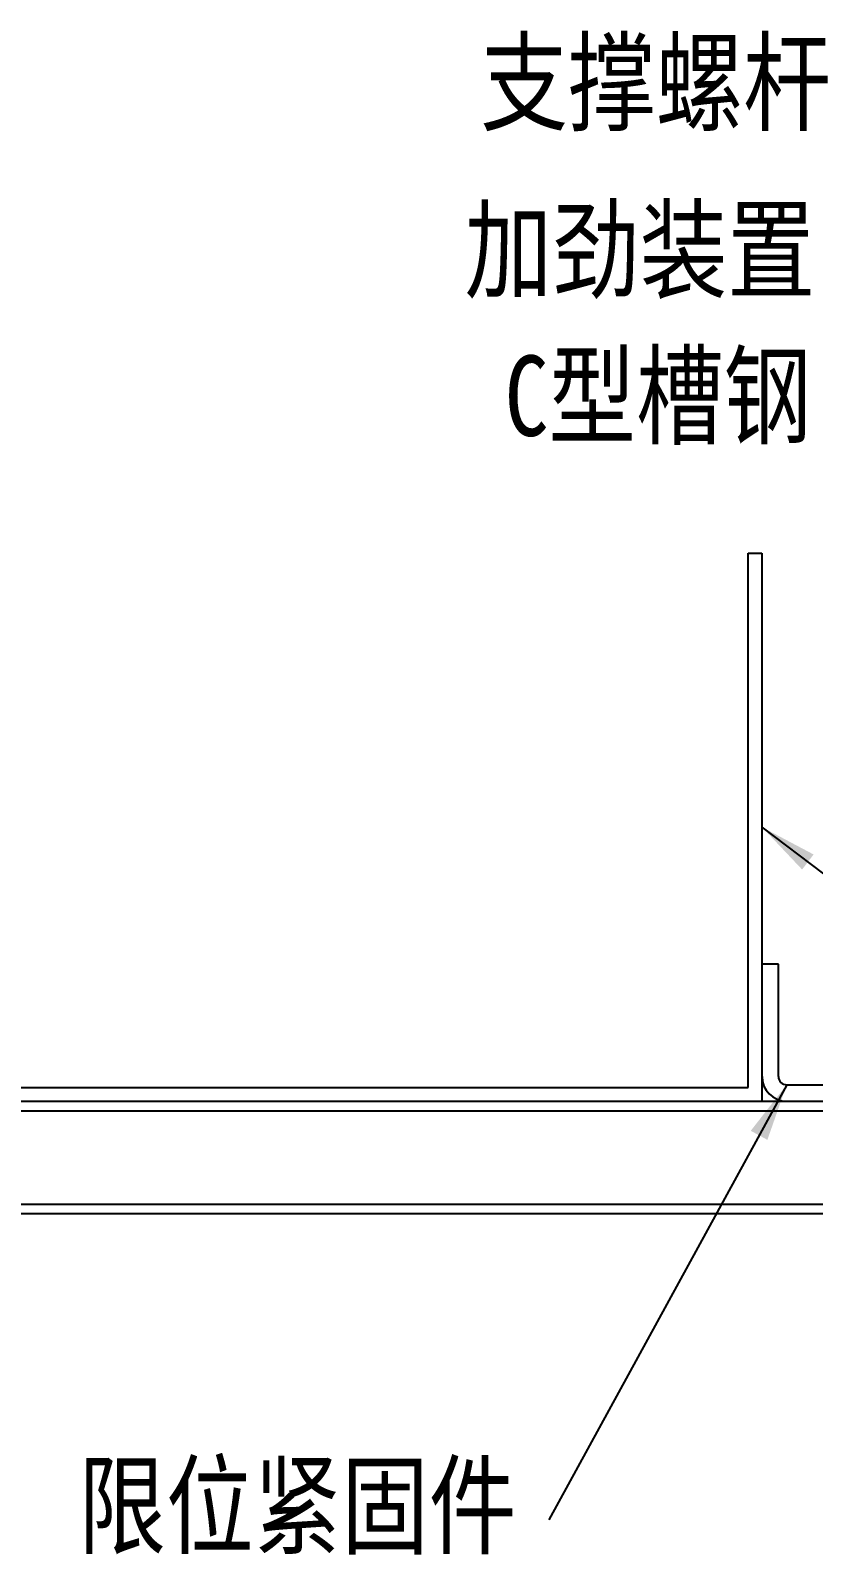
# Model space of a CAD drawing. Extents: x -1396510 to 1250330, y -1892470 to 1623980.
# Drawn here: x -1169235 to -1167875, y -51700 to -49053 of the extents above; entities that cross this region are included whole.
import ezdxf

# ---------------------------------------------------------------- set-up
doc = ezdxf.new("R2010")
doc.units = 0
doc.header["$LTSCALE"] = 1000
doc.header["$MEASUREMENT"] = 0
doc.styles.get("Standard").update_dxf_attribs({"font": 'gbenor.shx', "bigfont": 'gbcbig.shx'})
doc.dimstyles.get("Standard").update_dxf_attribs({"dimscale": 100, "dimtxt": 3.5, "dimasz": 1, "dimexe": 2.5, "dimexo": 3, "dimgap": 1.5, "dimtad": 1, "dimdec": 0, "dimzin": 0, "dimdsep": 46, "dimtxsty": 'Standard', "dimblk": 'ARCHTICK', "dimcen": 0.09, "dimadec": 0, "dimazin": 0, "dimtfac": 1, "dimtdec": 0, "dimtix": 1, "dimtmove": 2, "dimatfit": 3, "dimfxl": 0, "dimtolj": 1, "dimtzin": 0, "dimarcsym": 0})

# ---------------------------------------------------------------- blocks, each defined once
blk = doc.blocks.new('_ArchTick')
at = {"color": 0, "linetype": 'ByBlock', "const_width": 0.4}
blk.add_lwpolyline([(-0.5, -0.5), (0.5, 0.5)], dxfattribs=at)

msp = doc.modelspace()

# ---------------------------------------------------------------- linework, layer by layer
at = {"linetype": 'Continuous'}
for p, q in [((-1167988.3, -49960.6), (-1167964.5, -49960.6)), ((-1167988.3, -50888.8), (-1167988.3, -49960.6)), ((-1167964.5, -49960.6), (-1167964.5, -50912.6)), ((-1167935.9, -50674.6), (-1167964.5, -50674.6)), ((-1167935.9, -50869.7), (-1167935.9, -50674.6)), ((-1170320.5, -50888.8), (-1167988.3, -50888.8)), ((-1167921.6, -50884), (-1167726.5, -50884)), ((-1171296.3, -50912.6), (-1167012.5, -50912.6)), ((-1171296.3, -50929.2), (-1167012.5, -50929.2)), ((-1171296.3, -51091.1), (-1167012.5, -51091.1)), ((-1171008.3, -51107.7), (-1167300.4, -51107.7))]:
    msp.add_line(p, q, dxfattribs=at)
for radius in [42.8, 14.3]:
    msp.add_arc((-1167921.6, -50869.7), radius, 180, 270, dxfattribs=at)

# ---------------------------------------------------------------- texts
at = {"char_height": 139.392, "attachment_point": 1}
for s, insert in [('{\\fSimHei|b0|i0|c134|p2;\\W0.8;支撑螺杆}', (-1168453.5, -49073.5)), ('{\\fSimHei|b0|i0|c134|p2;\\W0.8;加劲装置}', (-1168480.9, -49364.1)), ('{\\fSimHei|b0|i0|c134|p2;\\W0.8;C型槽钢}', (-1168411.2, -49617.6)), ('{\\fSimHei|b0|i0|c134|p2;\\W0.8;限位紧固件}', (-1169151.6, -51544.7))]:
    msp.add_mtext(s, dxfattribs=dict(at, insert=insert))

# ---------------------------------------------------------------- leaders
msp.add_leader([(-1167964.5, -50436.6), (-1166585.2, -51484.9)], dimstyle='Standard', override={"dimgap": 20, "dimtad": 0})
at = {"color": 7}
msp.add_leader([(-1167921.6, -50884), (-1168334.7, -51639.7)], dimstyle='Standard', override={"dimgap": 100, "dimtad": 0}, dxfattribs=at)

doc.saveas('drawing.dxf')
